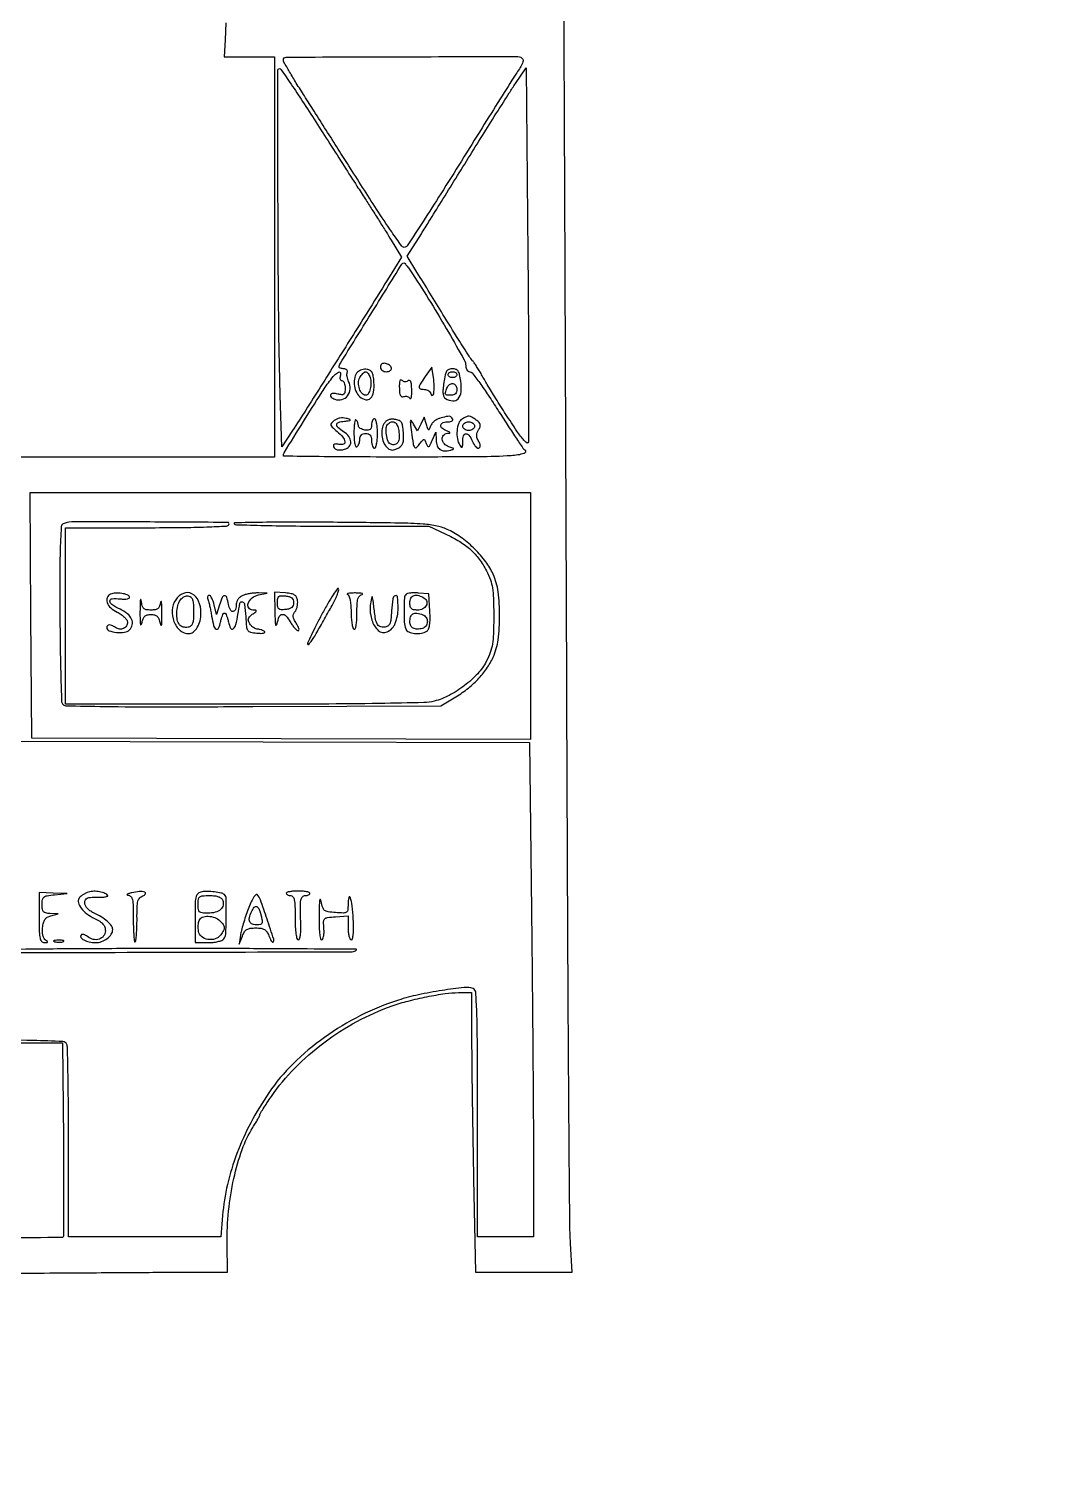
# Model space of a CAD drawing. Extents: x 169 to 2908, y 294 to 2057.
# Drawn here: x 933.4 to 1278, y 989.1 to 1474.6 of the extents above; entities that cross this region are included whole.
import ezdxf

# ---------------------------------------------------------------- set-up
doc = ezdxf.new("R2010")
doc.units = 0

msp = doc.modelspace()

# ---------------------------------------------------------------- linework, layer by layer
for points in [[(2071.506825, 305.439341, -0.000001), (1934.444724, 305.133768, -0.000138)], [(646.756679, 1851.968669, -0.000145), (746.916667, 1851.998344, 0.000185), (845.97197, 1852.035699, 0.00031), (929.273293, 1852.149658, 0.000005), (1004.735214, 1852.300526, 0.667452), (1004.822202, 1852.511132, 0.198979), (1003.485503, 1853.064609, 0.000003), (736.580845, 1852.994411, 0.000204), (503.215502, 1852.83626, 0.001845)], [(1038.744617, 303.238644, -0.000023), (700.1838, 302.982319, -0.000004), (342.98374, 302.731113, -0.013624)], [(1988.905222, 490.963323, 0.000012), (1874.026711, 490.794518, 0.000021), (1738.015911, 490.58562, 0.000015), (1585.25, 490.339917), (1195, 489.700542), (1194.983701, 526.100271, 0.001103), (1194.93485, 544.503369, 0.000386), (1194.785781, 570.966978, 0.000383), (1194.576977, 600.083506, 0.000448), (1194.332818, 627.723486, -0.000646), (1194.027938, 663.861437, -0.004702), (1194.067155, 681.210191, -0.0029), (1194.260479, 692.278592, -0.316318), (1195.099117, 693.41447, -0.080172), (1196.280534, 693.607664, -0.000004), (1324.530678, 693.874949, -0.000166), (1465.990594, 694.12187, -0.0001)], [(1618.627097, 1718.007453, 0.000004), (1564.009911, 1717.847718, 0.000021)], [(1474.488253, 488.488147, -0.000004), (1562.111462, 488.759446, -0.000246)], [(1502.26776, 1717.664096, 0.000013), (1430, 1717.444226, -0.000238)], [(875.517606, 897.711157, -0.000003), (920.169124, 897.876895, -0.000247)], [(1984.413359, 489.705422, 0.000005), (2072.00811, 490.006244, 0.198017)], [(883.75, 1051.337689, -0.000131), (917.393101, 1051.58835, -0.000168), (948.376954, 1051.800636, -0.000129), (974.356346, 1051.96317, -0.001433), (984.746012, 1051.9957), (1000.992025, 1052), (1000.87027, 1061.75, -0.029287), (1001.3801, 1072.808388, -0.028593), (1003.177796, 1083.8219, -0.030271), (1006.011444, 1093.695027, -0.055306), (1009.656115, 1101.230128, 0.005967), (1010.554122, 1102.697838, 0.008569), (1011.311484, 1104.020566, 0.005135), (1011.914609, 1105.144254, 0.121171), (1012, 1105.491438, -0.138517), (1012.102488, 1105.854287, -0.002583), (1013.156995, 1107.552325, -0.006121), (1014.429247, 1109.523579, -0.004031), (1015.938707, 1111.761309, -0.044075), (1023.848869, 1121.353408, -0.037575), (1033.727382, 1129.982538, -0.036919), (1044.983516, 1137.182665, -0.038747), (1057, 1142.517398, -0.022103), (1062.396229, 1144.163961, -0.013967), (1068.81512, 1145.626526, -0.013885), (1075.010669, 1146.67937, -0.035154), (1079.565376, 1147), (1084, 1147), (1084, 1131.163077, 0.002654), (1084.043481, 1122.969924, 0.000828), (1084.194317, 1110.677221, 0.000827), (1084.408257, 1096.946941, 0.000913), (1084.661506, 1083.663077), (1085.323013, 1052), (1101.74165, 1052), (1118.160288, 1052), (1117.598096, 1061.75, -0.012336), (1117.359004, 1069.008724, -0.000211), (1117.047822, 1108.732812, -0.000539), (1116.754899, 1154.984453, -0.000359), (1116.514283, 1208, 0.00006), (1115.815024, 1385.383117, 0.000198), (1115.292286, 1502.638109, 0.000287)], [(1000.5, 1476.5), (1000.200096, 1470.75), (999.900192, 1465), (1008.450096, 1465), (1017, 1465), (1017, 1397), (1017, 1329), (913.655065, 1329), (810.310131, 1329), (809.666237, 1345.25, -0.006273), (809.414296, 1354.558805, -0.001147), (809.203854, 1371.78125, -0.001234), (809.053555, 1391.937249, -0.001121), (808.996357, 1412.75), (808.970369, 1464), (825.735184, 1464.017638, 0.002458), (852.138415, 1464.175242, 0.001578), (882.775603, 1464.605491, 0.000141), (914.72723, 1465.164102, 0.13476), (916.116908, 1465.572253, 0.232175), (916.760459, 1466.596554, 0.019166), (916.975371, 1469.830243, 0.025587), (916.898294, 1473.162345, 0.073159), (916.393011, 1475.418213, 0.209079)], [(942.76875, 909.918329, 0.000009), (875.297287, 909.614526, 0.074582)], [(922.5, 1232.5), (1013.086278, 1232.24474), (1103.672557, 1231.989479), (1104.336278, 1174.830042, -0.000479), (1104.590367, 1150.978083, -0.000448), (1104.805032, 1126.578319, -0.000446), (1104.956941, 1104.909276, -0.00153), (1105, 1090.835302), (1105, 1064), (1095.5, 1064), (1086, 1064), (1086, 1105.893011, 0.000985), (1085.953211, 1129.64277, 0.007879), (1085.73756, 1140.588913, 0.008738), (1085.389733, 1147.153794, 0.291342), (1084.493465, 1148.364134, 0.119555), (1081.509842, 1148.749434, 0.010657), (1073.951236, 1147.754591, 0.014958), (1065.892344, 1146.270707, 0.023498), (1059.087328, 1144.467773, 0.041025), (1046.224851, 1139.210888, 0.037687), (1034.002233, 1131.795527, 0.038569), (1023.32769, 1122.845227, 0.049286), (1015.088822, 1113.012744, 0.027847), (1008.919472, 1102.796564, 0.031718), (1004.216907, 1092.38314, 0.032972), (1001.016137, 1081.843507, 0.035693), (999.333063, 1071.25), (998.706528, 1064), (972.853264, 1064), (947, 1064), (947, 1095.918213, 0.001776), (946.956128, 1108.2662, 0.002753), (946.821697, 1118.9251, 0.00084), (946.6387, 1128.167326, 0.086447), (946.393011, 1129.418213, 0.298972), (945.013318, 1130.410209, 0.004756), (934.913109, 1130.741861, 0.005279), (918.082688, 1130.956551, 0.00055)]]:
    msp.add_lwpolyline(points, format="xyb")
for points in [[(1101.39928, 1464.162968, -0.187), (1101.488372, 1463.683833, -0.041609), (1101.262821, 1462.86586, -0.037761), (1100.824428, 1461.904169, -0.028697), (1100.208297, 1460.922688, 0.013837), (1099.013501, 1459.13932, 0.000334), (1093.714312, 1450.723358, 0.000729), (1087.521115, 1440.841016, 0.000496), (1080.5, 1429.576336, -0.002004), (1073.522297, 1418.456171, -0.003218), (1067.472808, 1409.035282, -0.00064), (1062.0921, 1400.796439, -0.172514), (1061.428707, 1400.292851, -0.321086), (1060.290782, 1400.662053, -0.007508), (1056.832435, 1405.499456, -0.008595), (1051.670569, 1413.234543, -0.001503), (1042.242435, 1428, 0.000257), (1038.686532, 1433.599637, 0.000163), (1034.540415, 1440.116593, 0.000164), (1030.467299, 1446.509555, 0.000304), (1027.156826, 1451.694786, -0.003991), (1024.414144, 1456.061332, -0.006027), (1022.102318, 1459.911073, -0.002623), (1020.191941, 1463.220715, -0.130293), (1020, 1463.944786, -0.413095), (1020.941716, 1464.890108, -0.000285), (1060.40184, 1465.018376, -0.000334), (1099.720453, 1465.097497, -0.260292)], [(1031, 1442.956099, 0.000235), (1035.792516, 1435.454795, 0.000223), (1040.682616, 1427.816186, 0.000221), (1045.01809, 1421.057146, 0.00078), (1047.813161, 1416.718733, -0.001509), (1050.105289, 1413.149542, -0.001141), (1052.600931, 1409.217767, -0.001154), (1054.927731, 1405.514535, -0.00268), (1056.650916, 1402.724729), (1060.175509, 1396.949459), (1055.409261, 1389.224729, -0.001816), (1048.368529, 1377.905922, -0.000598), (1037.934601, 1361.311349, -0.000451), (1027.5922, 1344.938702, -0.004321), (1023.115879, 1338), (1019.5, 1332.5), (1018.961987, 1350, -0.005284), (1018.412735, 1377.232603, -0.001826), (1018.178735, 1416.578609, -0.000101), (1018.087002, 1460.375841, -0.419445), (1018.707174, 1460.987366, -0.242671), (1019.19241, 1460.727253, -0.001054), (1022.645232, 1455.685469, -0.004683), (1026.534076, 1449.864887, -0.002897)], [(1103.101196, 1333.821874, -0.413506), (1102.705063, 1333.797573, -0.024808), (1101.76151, 1334.717147, -0.025621), (1100.622636, 1336.07634, -0.014681), (1099.384797, 1337.821874, -0.003216), (1095.653784, 1343.503652, -0.003804), (1092.201808, 1348.924895, -0.004048), (1089.303039, 1353.639139, -0.011542), (1087.388685, 1356.981686, 0.009741), (1086.578401, 1358.408368, 0.00947), (1085.705752, 1359.816038, 0.009413), (1084.892313, 1361.023843, 0.034386), (1084.311747, 1361.741368, -0.045269), (1083.140811, 1363.254628, -0.001946), (1079.539385, 1368.945976, -0.002242), (1074.256137, 1377.451961, -0.000514), (1065.413797, 1391.864724), (1062.13009, 1397.229448), (1066.90387, 1404.864724, 0.000532), (1069.489403, 1409.009885, 0.00013), (1073.736105, 1415.838388, 0.000134), (1078.598339, 1423.665847, 0.000133), (1083.458938, 1431.5, -0.001027), (1088.235645, 1439.168325, -0.001166), (1092.845752, 1446.497386, -0.001058), (1096.789811, 1452.706127, -0.006502), (1098.870113, 1455.87408), (1102.5, 1461.24816), (1103.101196, 1397.87408, -0.000898), (1103.288443, 1373.526921, -0.001474), (1103.34919, 1352.916936, -0.000131), (1103.344365, 1334.46221, -0.183213)], [(1063.940736, 1391.237621, -0.006962), (1070.125935, 1381.471529, -0.006718), (1076.112607, 1371.420774, -0.002712), (1081.452458, 1362.058756, -0.128939), (1082, 1359.970797, 0.067598), (1082.102313, 1359.217478, 0.084302), (1082.401521, 1358.578922, 0.099641), (1082.845633, 1358.151906, 0.142745), (1083.366879, 1358, -0.232788), (1084.160066, 1357.609552, -0.005447), (1086.731022, 1354.192603, -0.010929), (1089.671183, 1350.006362, -0.007057), (1092.899834, 1345.03865, 0.003043), (1096.099331, 1340.02821, 0.004599), (1098.951194, 1335.709132, 0.00188), (1101.437231, 1332.048153, 0.10461), (1102.032954, 1331.479633, -0.650374), (1101.858816, 1330.207621, -0.055147), (1097.422876, 1329.440304, -0.013774), (1086.546877, 1329.075237, -0.001502), (1061.5, 1329, -0.001069), (1045.586807, 1329.034019, -0.001783), (1032.190625, 1329.139064, -0.000128), (1020.192093, 1329.279015, -0.410727), (1020, 1329.473411, -0.139142), (1020.280753, 1330.462751, -0.000488), (1026.822607, 1341.037817, -0.002284), (1032.80714, 1350.593153, -0.019546), (1035.6705, 1354.75, -0.027357), (1037.418593, 1356.838196, -0.094379), (1038.837675, 1357.874874, -0.471422), (1039.424919, 1357.59961, -0.155696), (1039.361626, 1356.5, 0.06502), (1039.22328, 1355.926101, 0.112257), (1039.280284, 1355.440625, 0.151946), (1039.519085, 1355.121257, 0.158089), (1039.893011, 1355, -0.21706), (1040.31654, 1354.807046, -0.078778), (1040.674822, 1354.23378, -0.059903), (1040.91891, 1353.390318, -0.04053), (1041, 1352.391592, -0.02981), (1040.914186, 1350.953501, -0.197904), (1040.570528, 1350.339069, -0.200853), (1039.897291, 1350.150101, -0.030789), (1038.5, 1350.410644, 0.062095), (1036.866127, 1350.610761, 0.27002), (1036.056943, 1350.137061, 0.369595), (1036.207082, 1349.374215, 0.075647), (1037.5, 1348.638374, 0.159661), (1039.883485, 1348.519678, 0.163), (1041.851506, 1349.837517, 0.150639), (1042.726426, 1352.172138, 0.134532), (1042.190527, 1354.712227, -0.042754), (1041.871457, 1355.488603, -0.037595), (1041.672245, 1356.342029, -0.039474), (1041.611831, 1357.143261, -0.085366), (1041.718461, 1357.75, 0.124966), (1041.764101, 1358.225749, 0.147115), (1041.569902, 1358.632812, 0.127089), (1041.154236, 1358.905559, 0.082153), (1040.583333, 1359, -0.031032), (1039.976765, 1359.037682, -0.048071), (1039.465104, 1359.152183, -0.061442), (1039.109981, 1359.318914, -0.25777), (1039, 1359.51807, -0.139439), (1039.382366, 1360.862493, -0.00036), (1049.758619, 1377.601824, -0.000231), (1060.279808, 1394.530293, -0.246947), (1061, 1394.952308, -0.232539), (1061.286536, 1394.827389, -0.008273), (1062.070091, 1393.870579, -0.013759), (1062.969167, 1392.668339, -0.009026)], [(1053, 1359.573324, 0.12024), (1053.15323, 1358.945354, 0.111791), (1053.58104, 1358.438799, 0.09567), (1054.248452, 1358.111401, 0.066422), (1055.083333, 1358, 0.14074), (1056.327282, 1358.357221, 0.297834), (1056.729914, 1359.229205, 0.210781), (1056.099763, 1360.230213, 0.100818), (1054.667134, 1360.823324, 0.083236), (1053.99829, 1360.840365, 0.126354), (1053.46353, 1360.619304, 0.133817), (1053.121465, 1360.179808, 0.099154)], [(1068.25, 1356.34563, 0.009372), (1066.498198, 1353.789696, 0.127647), (1066.137369, 1352.729993, 0.363687), (1066.536764, 1352.174508, 0.062531), (1067.926676, 1352, -0.085742), (1068.690144, 1351.868108, -0.077731), (1069.394246, 1351.485938, -0.079812), (1069.932636, 1350.918437, -0.099034), (1070.217116, 1350.25, 0.43357), (1070.668557, 1349.974685, 0.298056), (1071.100642, 1350.466464, 0.039092), (1071.272568, 1353.175224, 0.034342), (1071.036391, 1356), (1070.5, 1359.5)], [(1045.238321, 1357.838321, 0.136325), (1044.254351, 1356.097314, 0.083312), (1044.071133, 1353.728654, 0.080004), (1044.679411, 1351.333559, 0.107121), (1045.981242, 1349.516975, 0.128864), (1047.991308, 1348.472435, 0.259711), (1049.652696, 1348.959655, 0.159554), (1050.678692, 1351.02583, 0.054458), (1050.799507, 1354.413532, 0.021273), (1050.557986, 1356.491657, 0.082131), (1050.148171, 1357.719531, 0.133821), (1049.486551, 1358.426763, 0.102934), (1048.488321, 1358.788321, 0.060305), (1047.627104, 1358.807175, 0.046486), (1046.703815, 1358.62819, 0.047636), (1045.859648, 1358.291426, 0.07781)], [(1049.5, 1356, -0.080138), (1049.772034, 1354.167813, -0.059442), (1049.503656, 1352.135242, -0.0665), (1048.851051, 1350.51465, -0.270085), (1047.967796, 1350, -0.227372), (1046.773546, 1350.572685, -0.090143), (1045.884143, 1352.213524, -0.080362), (1045.560757, 1354.262562, -0.122494), (1046, 1356, -0.032336), (1046.475725, 1356.765502, -0.039167), (1047.019567, 1357.4125, -0.043182), (1047.55021, 1357.86603, -0.156482), (1047.967796, 1358, -0.174486), (1048.357038, 1357.8599, -0.056581), (1048.78807, 1357.4125, -0.048443), (1049.190961, 1356.765456, -0.038213)], [(1059.423886, 1352.518457, 0.019614), (1059.526897, 1350.825142, 0.091171), (1059.798069, 1349.888537, 0.207869), (1060.260959, 1349.500831, 0.164371), (1060.92005, 1349.526213, -0.082114), (1061.51565, 1349.647231, -0.077948), (1062.129922, 1349.573796, -0.081552), (1062.668149, 1349.322176, -0.104672), (1063.044649, 1348.927757, 0.490167), (1063.296752, 1348.901005, 0.141228), (1063.511143, 1349.308408, 0.042023), (1063.636255, 1350.347556, 0.015511), (1063.643351, 1351.824415, 0.01549), (1063.53943, 1353.639492, 0.069486), (1063.300569, 1354.673999, 0.220039), (1062.924508, 1355.040084, 0.263749), (1062.44496, 1354.954321, -0.084159), (1061.929657, 1354.655983, -0.10096), (1061.377069, 1354.569277, -0.101048), (1060.835043, 1354.705954, -0.084444), (1060.350092, 1355.049908, 0.240632), (1059.935887, 1355.184013, 0.271617), (1059.616756, 1354.920832, 0.076499), (1059.442132, 1354.050681, 0.016723)], [(1074.531257, 1354.359873, 0.016369), (1074.269205, 1352.113198, 0.049768), (1074.293885, 1350.577737, 0.079869), (1074.58757, 1349.536554, 0.143851), (1075.167714, 1348.875185, 0.12191), (1077.57508, 1348.071089, 0.237893), (1079.402466, 1348.816616, 0.158262), (1080.385273, 1351.125647, 0.055512), (1080.303449, 1354.774285, 0.018146), (1079.912839, 1357.054998, 0.095998), (1079.424537, 1358.21863, 0.163607), (1078.672306, 1358.799705, 0.08354), (1077.481875, 1359, 0.089879), (1076.27864, 1358.781947, 0.16288), (1075.509851, 1358.158375, 0.089032), (1074.992904, 1356.896448, 0.015589)], [(1079, 1357, -0.148195), (1078.884432, 1356.618646, -0.098894), (1078.559375, 1356.29375, -0.082425), (1078.073457, 1356.074694, -0.064853), (1077.5, 1356, -0.064853), (1076.926543, 1356.074694, -0.082425), (1076.440625, 1356.29375, -0.098894), (1076.115568, 1356.618646, -0.148195), (1076, 1357, -0.148195), (1076.115568, 1357.381354, -0.098894), (1076.440625, 1357.70625, -0.082425), (1076.926543, 1357.925306, -0.064853), (1077.5, 1358, -0.064853), (1078.073457, 1357.925306, -0.082425), (1078.559375, 1357.70625, -0.098894), (1078.884432, 1357.381354, -0.148195)], [(1079, 1352, -0.072254), (1078.873159, 1351.126841, -0.124864), (1078.5, 1350.5, -0.124864), (1077.873159, 1350.126841, -0.072254), (1077, 1350, -0.021585), (1075.599963, 1350.060467, -0.245206), (1075.147531, 1350.348708, -0.209457), (1075.084881, 1350.917637, -0.015787), (1075.606989, 1352.418213, -0.128283), (1076.456546, 1353.604256, -0.207056), (1077.629579, 1353.948822, -0.224172), (1078.614232, 1353.32642, -0.142466)], [(1037.296476, 1341.389934, 0.040718), (1036.322146, 1340.49514, 0.255329), (1036.162901, 1339.862413, 0.145398), (1036.589922, 1339.153557, 0.011726), (1038.25, 1337.708143, -0.041602), (1040.188885, 1335.805018, -0.136694), (1040.945585, 1334.197043, -0.365888), (1040.444044, 1333.347633, -0.149009), (1039, 1333.289749, 0.038162), (1038.233551, 1333.428816, 0.066091), (1037.5875, 1333.410213, 0.100289), (1037.155954, 1333.247441, 0.258061), (1037, 1332.965397, 0.164356), (1037.288321, 1332.111968, 0.14898), (1038.04621, 1331.566991, 0.099331), (1039.260196, 1331.408751, 0.04688), (1040.826459, 1331.664869, 0.147149), (1042.384903, 1332.61603, 0.198975), (1042.926005, 1334.156492, 0.151632), (1042.251617, 1335.970158, 0.083642), (1040.5, 1337.591957, -0.029794), (1038.553156, 1339.040291, -0.239682), (1038.130708, 1340.036348, -0.312681), (1038.720381, 1340.772349, -0.043088), (1040.75, 1341.190352, 0.003023), (1042.515105, 1341.408623, 0.235333), (1042.742893, 1341.56158, 0.47839), (1042.674061, 1341.736336, 0.005391), (1041.296476, 1342.151001, 0.064796), (1040.29257, 1342.304976, 0.052749), (1039.207576, 1342.215129, 0.052842), (1038.167477, 1341.900662, 0.065666)], [(1044, 1337.10765, 0.014436), (1044.062023, 1334.959926, 0.039014), (1044.268273, 1333.449681, 0.074103), (1044.587, 1332.607137, 0.427156), (1045, 1332.5, 0.111412), (1045.383556, 1332.876024, 0.050262), (1045.70625, 1333.50665, 0.046318), (1045.925923, 1334.270704, 0.046881), (1046, 1335.059017, -0.077002), (1046.129729, 1335.896395, -0.12387), (1046.507601, 1336.507377, -0.121293), (1047.136347, 1336.87494, -0.072026), (1048, 1337, -0.07578), (1048.935258, 1336.857434, -0.149477), (1049.55, 1336.4375, -0.124434), (1049.893532, 1335.682766, -0.044917), (1050, 1334.5, 0.038131), (1050.073116, 1333.542644, 0.057076), (1050.29375, 1332.734375, 0.074992), (1050.617064, 1332.182831, 0.226478), (1051, 1332, 0.322437), (1051.389817, 1332.280551, 0.031449), (1051.70625, 1333.46875, 0.03053), (1051.927795, 1335.083446, 0.01883), (1052, 1337, 0.01883), (1051.927795, 1338.916554, 0.03053), (1051.70625, 1340.53125, 0.031449), (1051.389817, 1341.719449, 0.322437), (1051, 1342, 0.196458), (1050.617996, 1341.843879, 0.086397), (1050.29375, 1341.392069, 0.066305), (1050.073593, 1340.722569, 0.046354), (1050, 1339.930449, -0.058734), (1049.88367, 1338.943554, -0.170392), (1049.516803, 1338.373967, -0.155275), (1048.847977, 1338.127586, -0.046519), (1047.75, 1338.180449, -0.048324), (1046.88913, 1338.388977, -0.062463), (1046.160938, 1338.74884, -0.076411), (1045.666776, 1339.196689, -0.172171), (1045.5, 1339.666667, 0.054664), (1045.444989, 1340.168334, 0.038656), (1045.279687, 1340.710938, 0.039128), (1045.037318, 1341.211141, 0.064082), (1044.75, 1341.583333, 0.552861), (1044.46121, 1341.517335, 0.04253), (1044.220313, 1340.577976, 0.028007), (1044.052802, 1339.061716, 0.013508)], [(1054.043056, 1340.080452, 0.102195), (1053.464746, 1338.126209, 0.066571), (1053.580196, 1335.76777, 0.066984), (1054.307731, 1333.539778, 0.107582), (1055.534191, 1331.971624, 0.073578), (1056.280933, 1331.518062, 0.101767), (1057.047597, 1331.365757, 0.084274), (1057.918009, 1331.519545, 0.037109), (1058.990435, 1331.994881, 0.072216), (1060.047705, 1332.774824, 0.116117), (1060.6397, 1333.719417, 0.079675), (1060.87348, 1335.084412, 0.020801), (1060.804357, 1337.314275, 0.018358), (1060.543164, 1339.694501, 0.11056), (1060.100426, 1340.848857, 0.164214), (1059.293887, 1341.473283, 0.054622), (1057.817258, 1341.809932, 0.049346), (1056.533791, 1341.83099, 0.087088), (1055.511396, 1341.563446, 0.09477), (1054.698783, 1340.984957, 0.068046)], [(1059.209894, 1338.023261, -0.043844), (1059.349549, 1335.622099, -0.119865), (1058.902184, 1333.993792, -0.204864), (1057.941978, 1333.24866, -0.15682), (1056.600925, 1333.322898, -0.213387), (1055.599378, 1334.327408, -0.057806), (1055.034925, 1336.556853, -0.057445), (1054.993261, 1338.907444, -0.173809), (1055.666667, 1340.333333, -0.13406), (1056.783449, 1340.971082, -0.210555), (1057.856833, 1340.794874, -0.148766), (1058.720368, 1339.764794, -0.064233)], [(1073.092637, 1342.127104, 0.059068), (1072.121697, 1341.72708, 0.047876), (1071.194264, 1341.086469, 0.049585), (1070.444918, 1340.316073, 0.083968), (1070.010641, 1339.530335, -0.013548), (1069.582341, 1338.407686, -0.404466), (1069.328339, 1338.297127, -0.228327), (1069.076541, 1338.560109, -0.006823), (1068.612812, 1340.053552), (1067.889616, 1342.5), (1066.763803, 1340.186823), (1065.63799, 1337.873646), (1064.270725, 1340.186823, 0.02111), (1063.493974, 1341.382687, 0.633803), (1063.22371, 1341.334269, 0.095175), (1063.168055, 1340.582904, 0.002956), (1063.545273, 1337.5, 0.006519), (1064.10996, 1333.513187, 0.120908), (1064.595475, 1332.34663, 0.444541), (1065.272051, 1332.279326, 0.049757), (1066.438912, 1333.573001, -0.010032), (1067.371993, 1334.788921, -0.220555), (1067.76256, 1334.98342, -0.298775), (1068.090274, 1334.781237, -0.016935), (1068.580573, 1333.632721, 0.035112), (1069.031575, 1332.674253, 0.401272), (1069.395479, 1332.562644, 0.164618), (1069.801344, 1332.973841, 0.009136), (1070.570774, 1334.632721), (1071.837562, 1337.5), (1071.918781, 1334.718615, 0.082126), (1072.285915, 1332.840814, 0.149494), (1073.228046, 1331.611105, 0.145117), (1074.719817, 1331.096746, 0.075774), (1076.691587, 1331.309429, 0.015272), (1077.693437, 1331.607576, 0.423763), (1077.800732, 1331.830056, 0.223105), (1077.55943, 1332.068524, 0.007428), (1076.25, 1332.510634, -0.133888), (1074.726524, 1333.50215, -0.155809), (1074.026856, 1335.075161, -0.208986), (1074.454136, 1336.443553, -0.207893), (1075.75, 1337.063386, 0.027739), (1076.518442, 1337.134027, 0.527308), (1076.607393, 1337.316697, 0.16053), (1076.319875, 1337.576652, 0.008832), (1075.185755, 1338.054928, -0.090787), (1073.807678, 1338.923717, -0.291292), (1073.540829, 1339.925529, -0.245684), (1074.352863, 1340.732703, -0.075285), (1076.118034, 1341, 0.049451), (1076.840809, 1341.071659, 0.1076), (1077.348987, 1341.29375, 0.183858), (1077.564242, 1341.621765, 0.195087), (1077.5, 1342, 0.083398), (1076.957811, 1342.618202, 0.165376), (1076.353925, 1342.843176, 0.068986), (1075.390936, 1342.737867, 0.006532)], [(1080.75, 1341.919901, 0.177256), (1079.594132, 1340.526577, 0.064531), (1079.04401, 1337.980149, 0.061887), (1079.155007, 1335.188043, 0.102958), (1080, 1333, 0.043106), (1080.487379, 1332.371881, 0.461139), (1080.771138, 1332.383071, 0.155556), (1080.945789, 1332.849063, 0.011096), (1080.984687, 1334.25, -0.060282), (1081.236467, 1336.237885, -0.322081), (1082.024678, 1336.903422, -0.262615), (1083.073834, 1336.415129, -0.048548), (1084.181954, 1334.5, 0.025934), (1084.679567, 1333.542731, 0.034577), (1085.233025, 1332.734375, 0.037004), (1085.764062, 1332.156824, 0.190598), (1086.160515, 1332, 0.197303), (1086.724386, 1332.23152, 0.208042), (1086.946671, 1332.785857, 0.100552), (1086.733432, 1333.699454, 0.033669), (1086.076462, 1334.910523, -0.089596), (1085.786824, 1335.623965, -0.071846), (1085.734152, 1336.452542, -0.064934), (1085.922796, 1337.339129, -0.052052), (1086.341774, 1338.221427, 0.046411), (1086.85318, 1339.267805, 0.149121), (1086.90359, 1340.033043, 0.138546), (1086.517518, 1340.730402, 0.037989), (1085.55887, 1341.560904, 0.019996), (1084.055305, 1342.585071, 0.121459), (1083.166908, 1342.875783, 0.127998), (1082.267654, 1342.712056, 0.02318)], [(1085, 1339.5, -0.130775), (1084.846791, 1338.924246, -0.10214), (1084.416667, 1338.4375, -0.08892), (1083.769411, 1338.111864, -0.072314), (1083, 1338, -0.072314), (1082.230589, 1338.111864, -0.08892), (1081.583333, 1338.4375, -0.10214), (1081.153209, 1338.924246, -0.130775), (1081, 1339.5, -0.130775), (1081.153209, 1340.075754, -0.10214), (1081.583333, 1340.5625, -0.08892), (1082.230589, 1340.888136, -0.072314), (1083, 1341, -0.072314), (1083.769411, 1340.888136, -0.08892), (1084.416667, 1340.5625, -0.10214), (1084.846791, 1340.075754, -0.130775)], [(945.217644, 1306.297312, 0.293244), (944.519334, 1305.35616, 0.007397), (944.224362, 1299.80168, 0.008863), (944.049737, 1291.299587, 0.001754), (944.06035, 1276.064897, 0.002291), (944.161288, 1264.576854, 0.003599), (944.364294, 1254.707293, 0.000989), (944.619614, 1246.125454, 0.131209), (944.919436, 1245.130356, 0.254738), (946.059891, 1244.479861, 0.001358), (959.259717, 1244.25842, 0.00376), (977.875268, 1244.136697, 0.000845), (1009.57673, 1244.22134), (1073.5, 1244.5), (1078.068648, 1247.185874, 0.031783), (1082.399101, 1250.116912, 0.037102), (1086.089877, 1253.438037, 0.039181), (1089.075181, 1257.087879, 0.045002), (1091.301174, 1261, 0.074445), (1092.992112, 1266.908136, 0.032535), (1093.523636, 1275.06275, 0.032542), (1092.992257, 1283.223737, 0.073846), (1091.30232, 1289.156331, 0.053602), (1088.789567, 1293.425004, 0.037225), (1085.123351, 1297.659889, 0.036549), (1080.77046, 1301.399554, 0.044784), (1076.192813, 1304.188478, 0.060348), (1072.309024, 1305.549803, 0.037387), (1067.517559, 1306.234041, 0.013406), (1059.227479, 1306.568275, 0.00104), (1037.011642, 1306.821691, 0.002167), (1023.841574, 1306.887441, 0.003748), (1012.890566, 1306.812559, 0.000807), (1003.458389, 1306.662136, 0.661847), (1003.3278, 1306.338867, 0.191675), (1004.089179, 1306.010982, 0.000777), (1013.496868, 1305.763183, 0.003698), (1024.228456, 1305.576608, 0.002302), (1036.816158, 1305.508837), (1069.5, 1305.483324), (1075, 1302.901499, -0.026201), (1079.95636, 1300.249699, -0.046618), (1083.674312, 1297.499771, -0.051403), (1086.57266, 1294.313275, -0.04081), (1089.020838, 1290.353934, -0.030435), (1090.353203, 1287.299814, -0.047711), (1091.075845, 1284.529459, -0.032588), (1091.411108, 1280.998259, -0.007377), (1091.5, 1274.973306, -0.007331), (1091.411236, 1268.919594, -0.033099), (1091.074318, 1265.402287, -0.048487), (1090.343547, 1262.639353, -0.02996), (1088.986604, 1259.562608, -0.069077), (1086.050566, 1255.390353, -0.041865), (1081.567985, 1251.33035, -0.041412), (1076.381179, 1248.009327, -0.059926), (1071.30718, 1246.058636, -0.056095), (1067.711466, 1245.569345, -0.001706), (1052.649473, 1245.27168, -0.002881), (1033.012802, 1245.063803, -0.001206), (1006.55718, 1245), (946, 1245), (946, 1275), (946, 1305), (973.440983, 1305, 0.002608), (985.298398, 1305.061855, 0.006523), (993.954234, 1305.265123, 0.002615), (1000.702695, 1305.547064, 0.247431), (1001.516004, 1306.025896, 0.585128), (1001.09761, 1306.782296, 0.000475), (974.62345, 1306.935082, 0.001098), (949.074306, 1307.00215, 0.090845)], [(961.25, 1282.359499, 0.199896), (960.121935, 1281.214124, 0.186792), (960.099066, 1279.564748, 0.120765), (961.328044, 1277.75218, 0.072534), (963.5, 1276.298609, -0.035379), (964.866476, 1275.524004, -0.045297), (965.993319, 1274.618426, -0.052349), (966.760009, 1273.705784, -0.149628), (967, 1272.921777, -0.135944), (966.640158, 1271.622747, -0.152852), (965.674386, 1270.763706, -0.139983), (964.31866, 1270.565099, -0.108338), (962.909316, 1271.077207, 0.033579), (961.67727, 1271.74586, 0.107747), (960.770235, 1271.94435, 0.220475), (960.224867, 1271.692095, 0.177726), (960, 1271.079455, 0.316612), (960.765564, 1269.991656, 0.060479), (963.258898, 1269.424985, 0.057121), (966.022721, 1269.456636, 0.16647), (967.713328, 1270.284757, 0.14619), (968.64162, 1272.00406, 0.16017), (968.428651, 1273.882511, 0.115822), (966.994242, 1275.726338, 0.058582), (964.489862, 1277.303444, -0.032043), (961.735805, 1278.840463, -0.256796), (961.069928, 1280.074059, -0.392614), (961.825201, 1280.875087, -0.045722), (964.517064, 1280.808215, 0.02155), (965.966665, 1280.702023, 0.057376), (966.99886, 1280.789549, 0.115344), (967.567342, 1281.049505, 0.317202), (967.689945, 1281.448809, 0.235607), (966.94917, 1282.198832, 0.047121), (965.064942, 1282.649272, 0.04778), (962.938591, 1282.74501, 0.087202)], [(983.410934, 1280.504413, 0.12924), (982.233567, 1276.986785, 0.10922), (982.827951, 1273.097386, 0.121029), (984.91762, 1270.108243, 0.181917), (987.86283, 1269, 0.173064), (989.396458, 1269.547221, 0.088111), (990.747061, 1271.119944, 0.072654), (991.681922, 1273.402405, 0.060998), (992, 1276, 0.098258), (991.190309, 1280.080438, 0.175782), (988.913911, 1282.574594, 0.225518), (986.017509, 1282.688742, 0.147693)], [(989.5, 1276.5, -0.014114), (989.425845, 1273.873503, -0.06978), (989.138706, 1272.425679, -0.136753), (988.570621, 1271.607551, -0.126108), (987.64378, 1271.169915, -0.112443), (985.94686, 1271.227108, -0.161624), (984.69748, 1272.042296, -0.123054), (983.964556, 1273.651728, -0.052768), (983.781586, 1276.022825, -0.057278), (984.138875, 1278.506845, -0.091418), (985.049075, 1280.44216, -0.121854), (986.367681, 1281.56717, -0.164993), (987.908039, 1281.779194, -0.166399), (988.661638, 1281.347681, -0.107437), (989.15455, 1280.460098, -0.057934), (989.424729, 1278.950878, -0.015352)], [(1006.25, 1281.968838, 0.067175), (1005.375865, 1281.472587, 0.064265), (1004.649653, 1280.755844, 0.068142), (1004.165159, 1279.92425, 0.098178), (1004, 1279.091241, -0.068655), (1003.738614, 1277.196586, -0.319484), (1002.927123, 1276.54286, -0.301281), (1001.994063, 1277.084048, -0.06573), (1001.363255, 1278.933724, 0.028229), (1000.737936, 1281.344036, 0.342435), (999.999157, 1281.850195, 0.285434), (999.193692, 1281.280928, 0.023302), (998.261579, 1278.75), (997.233838, 1275.5), (996.491919, 1278.75, 0.026992), (996.136121, 1279.994781, 0.038849), (995.67948, 1281.045312, 0.04396), (995.195189, 1281.791704, 0.230816), (994.768011, 1282, 0.193636), (994.445251, 1281.870135, 0.144756), (994.253419, 1281.533695, 0.096285), (994.233545, 1281.020553, 0.053336), (994.395173, 1280.41258, -0.028862), (994.670817, 1279.548207, -0.007598), (995.01021, 1278.135634, -0.007689), (995.347912, 1276.513262, -0.007821), (995.633514, 1274.890417, 0.023242), (996.290204, 1271.732667, 0.187614), (997.13775, 1270.551557, 0.464348), (997.969272, 1270.8015, 0.053041), (998.636745, 1272.933724, -0.022094), (998.926195, 1274.108495, -0.03316), (999.290169, 1275.099282, -0.035055), (999.672254, 1275.81833, -0.258615), (1000, 1276, -0.258615), (1000.327746, 1275.81833, -0.035055), (1000.709831, 1275.099282, -0.03316), (1001.073805, 1274.108495, -0.022094), (1001.363255, 1272.933724, 0.063832), (1002.074699, 1270.821501, 0.483029), (1002.961957, 1270.624528, 0.163375), (1003.870282, 1272.056063, 0.023172), (1004.555766, 1275.523308, -0.017113), (1005.261109, 1279.332953, -0.43411), (1006.078382, 1279.816624, -0.301619), (1006.839215, 1278.913638, -0.014195), (1007.19774, 1274.75, 0.010496), (1007.464548, 1271.358196, 0.125227), (1007.910437, 1270.131533, 0.19102), (1008.827414, 1269.510235, 0.030866), (1010.998564, 1269.168103, 0.019713), (1012.287747, 1269.096917, 0.048945), (1013.228801, 1269.174324, 0.129209), (1013.66529, 1269.378151, 0.441283), (1013.677984, 1269.655349, 0.074659), (1013.251554, 1269.970437, 0.037983), (1012.639154, 1270.237615, 0.03667), (1011.951897, 1270.422024, 0.045207), (1011.291826, 1270.487246, -0.095227), (1010.610525, 1270.623949, -0.052323), (1009.858352, 1271.027521, -0.049514), (1009.154138, 1271.615812, -0.056177), (1008.612405, 1272.308569, -0.052858), (1008.142936, 1273.290924, -0.148545), (1008.10883, 1274.043936, -0.132703), (1008.502417, 1274.741772, -0.038685), (1009.44113, 1275.558569, 0.006668), (1010.610812, 1276.451587, 0.197732), (1010.790836, 1276.769708, 0.4302), (1010.630698, 1276.964531, 0.017569), (1009.621579, 1277, -0.249907), (1008.257838, 1277.72702, -0.240094), (1008.069795, 1279.286958, -0.135596), (1009.374921, 1281.111821, -0.118251), (1011.5, 1282.125254), (1014.5, 1282.76337), (1011.5, 1282.818299, 0.026224), (1010.186953, 1282.773468, 0.018464), (1008.720312, 1282.591428, 0.018692), (1007.326397, 1282.312071, 0.036771)], [(1017.118315, 1276.310365, 0.005326), (1017.201221, 1273.352542, 0.037932), (1017.364853, 1271.929702, 0.63254), (1017.600449, 1271.868926, 0.121094), (1017.868315, 1272.417502, -0.047011), (1018.617872, 1274.780408, -0.265456), (1019.630615, 1275.551454, -0.253601), (1020.848633, 1275.086088, -0.043915), (1022.335271, 1273.009578, 0.022134), (1023.086743, 1271.857124, 0.02932), (1023.874757, 1270.884064, 0.029599), (1024.598274, 1270.179276, 0.180189), (1025.079589, 1270, 0.374219), (1025.313286, 1270.203391, 0.100738), (1025.280047, 1270.735846, 0.053618), (1024.966625, 1271.543254, 0.025663), (1024.404763, 1272.505006, -0.026896), (1023.633608, 1273.832514, -0.090201), (1023.344676, 1274.791753, -0.125013), (1023.456823, 1275.610751, -0.077128), (1023.958474, 1276.449964, 0.074699), (1024.39281, 1277.16866, 0.041688), (1024.706494, 1278.144036, 0.040477), (1024.863749, 1279.206682, 0.051754), (1024.826764, 1280.194958, 0.074588), (1024.476006, 1281.371559, 0.141372), (1023.829561, 1282.109344, 0.097777), (1022.708565, 1282.551207, 0.024495), (1020.75, 1282.810365), (1017, 1283.120731)], [(1023.5, 1279.5, -0.086629), (1023.336283, 1278.562156, -0.132039), (1022.866697, 1277.887714, -0.10493), (1022.030656, 1277.440778, -0.041844), (1020.75, 1277.183578, -0.031206), (1019.232708, 1277.104353, -0.174181), (1018.481079, 1277.383093, -0.184152), (1018.102222, 1278.065925, -0.035595), (1018, 1279.5, -0.035595), (1018.102222, 1280.934075, -0.184152), (1018.481079, 1281.616907, -0.174181), (1019.232708, 1281.895647, -0.031206), (1020.75, 1281.816422, -0.041844), (1022.030656, 1281.559222, -0.10493), (1022.866697, 1281.112286, -0.132039), (1023.336283, 1280.437844, -0.086629)], [(1033.106336, 1275.602086, 0.005633), (1031.122021, 1271.81979, 0.009122), (1029.530211, 1268.554971, 0.003434), (1028.252905, 1265.75909, 0.311273), (1028.330719, 1265.335947, 0.435062), (1028.641223, 1265.346921, 0.01715), (1029.439144, 1266.332731, 0.020905), (1030.383878, 1267.700841, 0.012011), (1031.411839, 1269.421494, 0.000009), (1032.588684, 1271.503444, 0.000005), (1033.994196, 1273.990096, 0.000005), (1035.397829, 1276.473548, 0.000009), (1036.568403, 1278.544791, 0.015863), (1037.524171, 1280.368779, 0.020948), (1038.270434, 1282.090259, 0.018905), (1038.766301, 1283.540998, 0.154538), (1038.755859, 1284.232424, 0.612492), (1038.390711, 1284.287587, 0.010504), (1036.93917, 1282.168685, 0.013869), (1035.155214, 1279.271178, 0.007428)], [(1041.75, 1282.337719, -0.203096), (1042.279948, 1281.808968, -0.043953), (1042.668136, 1280.544836, -0.035028), (1042.920045, 1278.758067, -0.01751), (1043, 1276.475684, 0.017379), (1043.072917, 1274.378515, 0.024079), (1043.29375, 1272.510296, 0.022067), (1043.609241, 1271.029634, 0.19314), (1044, 1270.5, 0.453595), (1044.418878, 1270.628705, 0.059275), (1044.734047, 1271.638249, 0.033723), (1044.938674, 1273.382697, 0.012338), (1045, 1275.867659, -0.011052), (1045.069818, 1279.025875, -0.055308), (1045.342192, 1280.772345, -0.11381), (1045.877114, 1281.770746, -0.150287), (1046.75, 1282.310674, 0.281391), (1046.914833, 1282.481828, 0.414714), (1046.810938, 1282.644543, 0.041396), (1045.937624, 1282.761866, 0.010384), (1044.5, 1282.805051, 0.011316), (1043.04198, 1282.785559, 0.033095), (1042.042187, 1282.683057, 0.148335), (1041.715516, 1282.520046, 0.546526)], [(1050.083526, 1281.5, 0.017671), (1049.617155, 1279.162624, 0.040999), (1049.475, 1277.381708, 0.043824), (1049.628865, 1275.674649, 0.022983), (1050.101703, 1273.593834, 0.144469), (1052.272693, 1270.102827, 0.296109), (1055.326224, 1269.635943, 0.196677), (1058.044719, 1272.505583, 0.092755), (1059, 1277.610784, 0.022032), (1058.833472, 1281.388214, 0.500436), (1058.03799, 1281.881077, 0.272785), (1057.187344, 1280.796012, 0.018693), (1056.80226, 1276.75, -0.012545), (1056.558777, 1273.808947, -0.079432), (1056.164933, 1272.364667, -0.157192), (1055.463293, 1271.590949, -0.095572), (1054.285346, 1271.185081, -0.142792), (1052.829239, 1271.393866, -0.180025), (1051.870493, 1272.346718, -0.07224), (1051.239973, 1274.475016, -0.01033), (1050.67998, 1279, 0.008868), (1050.525351, 1280.280168, 0.02407), (1050.356311, 1281.178125, 0.087308), (1050.207539, 1281.521944, 0.657588)], [(1061.714259, 1282.380925, 0.184601), (1061.151788, 1281.122432, 0.011531), (1061.018491, 1276.978135, 0.016354), (1061.11546, 1272.872567, 0.077678), (1061.606989, 1270.581787, 0.206885), (1062.59841, 1269.56836, 0.072162), (1064.621694, 1269.064028, 0.066671), (1066.929208, 1269.140045, 0.10012), (1068.804596, 1269.858072, 0.165508), (1069.375062, 1270.567094, 0.050563), (1069.718212, 1271.919737, 0.035668), (1069.867907, 1273.882953, 0.01408), (1069.804596, 1276.592759), (1069.5, 1282.5), (1065.964259, 1282.797592, 0.020091), (1064.558152, 1282.859209, 0.025341), (1063.257328, 1282.797953, 0.024855), (1062.200341, 1282.640985, 0.148137)], [(1067.895717, 1281.085612, -0.185195), (1068.75804, 1279.927627, -0.202307), (1068.58345, 1278.542469, -0.152064), (1067.354068, 1277.410036, -0.111093), (1065.531385, 1277, -0.044245), (1064.241494, 1277.114367, -0.151722), (1063.503138, 1277.4969, -0.153505), (1063.11638, 1278.227259, -0.045625), (1063, 1279.5, -0.122126), (1063.38607, 1281.057052, -0.195299), (1064.420534, 1281.926529, -0.151423), (1065.999535, 1281.946511, -0.069251)], [(971.278352, 1276.5, 0.005553), (971.293138, 1273.626647, 0.033158), (971.416609, 1272.134244, 0.60748), (971.632262, 1272.060339, 0.150748), (971.878135, 1272.5, -0.036986), (972.316962, 1274.000043, -0.112157), (972.897853, 1274.882966, -0.131876), (973.741909, 1275.34765, -0.060328), (975, 1275.5, -0.060328), (976.258091, 1275.34765, -0.131876), (977.102147, 1274.882966, -0.112157), (977.683038, 1274.000043, -0.036986), (978.121865, 1272.5, 0.086078), (978.381566, 1271.854286, 0.689625), (978.59368, 1271.895253, 0.039264), (978.716843, 1273.200789, 0.005105), (978.731853, 1276, 0.0058), (978.693336, 1278.341472, 0.022725), (978.587221, 1279.782813, 0.415188), (978.437883, 1279.899868, 0.336446), (978.283746, 1279.75, -0.042814), (977.94064, 1278.322749, -0.139034), (977.398009, 1277.525814, -0.135321), (976.508096, 1277.120156, -0.039694), (974.996936, 1277, -0.04047), (973.421306, 1277.12774, -0.156253), (972.558014, 1277.568209, -0.138135), (972.051477, 1278.464342, -0.029127), (971.723396, 1280.25, 0.17802), (971.57231, 1280.543195, 0.61149), (971.426294, 1280.489062, 0.022877), (971.319322, 1279.013714, 0.005168)], [(1067.418213, 1275.393011, -0.162189), (1068.558254, 1274.455947, -0.150541), (1068.951532, 1272.991696, -0.153641), (1068.450693, 1271.581861, -0.169288), (1067.25, 1270.779388, -0.060124), (1065.502359, 1270.544392, -0.120457), (1064.152921, 1270.854947, -0.154828), (1063.310113, 1271.677396, -0.12322), (1063, 1272.916667, -0.074632), (1063.265934, 1274.688371, -0.192829), (1064.063266, 1275.676466, -0.167054), (1065.417739, 1275.922668, -0.053842)], [(937, 1172.5, 0.0055), (937.053317, 1167.653292, 0.045381), (937.30102, 1165.464732, 0.134896), (937.837201, 1164.413291, 0.21309), (938.75, 1164.015313, 0.016632), (939.606475, 1164.051314, 0.264253), (939.839196, 1164.207798, 0.357643), (939.785619, 1164.442104, 0.023506), (939.175817, 1164.870177, -0.134898), (938.659474, 1165.438442, -0.058917), (938.305624, 1166.40276, -0.048831), (938.135002, 1167.645819, -0.033795), (938.175817, 1169.065566, -0.03502), (938.459068, 1170.752931, -0.093555), (938.957599, 1171.860666, -0.111222), (939.765796, 1172.598332, -0.06236), (941, 1173.111021), (943.5, 1173.80064), (940.75, 1173.90032, -0.039173), (939.266891, 1174.070939, -0.162138), (938.492114, 1174.508724, -0.151833), (938.105957, 1175.34271, -0.03308), (938, 1176.942502, -0.041379), (938.141787, 1178.652833, -0.187513), (938.64361, 1179.497368, -0.128493), (939.70819, 1179.957973, -0.015734), (942.25, 1180.267795), (946.5, 1180.650586), (941.75, 1180.825293), (937, 1181)], [(953.352327, 1180.997371, 0.028193), (952.482585, 1180.592014, 0.026491), (951.645016, 1180.083698, 0.027474), (950.951897, 1179.553084, 0.077382), (950.556083, 1179.090744, 0.213167), (950.349826, 1177.555263, 0.09159), (951.305143, 1175.670802, 0.069387), (953.219573, 1173.775464, 0.050484), (955.791406, 1172.230503, -0.027413), (957.599694, 1171.254616, -0.075712), (958.702794, 1170.323923, -0.101302), (959.295164, 1169.281893, -0.078914), (959.5, 1167.99213, -0.163257), (958.917729, 1166.256364, -0.155384), (957.395426, 1165.180628, -0.135369), (955.353179, 1165.103454, -0.115863), (953.420792, 1166.065737, 0.049073), (952.807167, 1166.480744, 0.065074), (952.178517, 1166.722136, 0.080926), (951.631037, 1166.763361, 0.176565), (951.254794, 1166.588128, 0.367985), (951.189656, 1165.777525, 0.116589), (952.18104, 1164.91911, 0.067496), (954.033927, 1164.249631, 0.0516), (956.178571, 1164.015313, 0.087702), (958.227182, 1164.365365, 0.075933), (960.14737, 1165.403844, 0.08293), (961.524541, 1166.858712, 0.149215), (962, 1168.416441, 0.160624), (961.573769, 1169.709004, 0.053196), (960.204726, 1171.198311, 0.043546), (958.134058, 1172.721164, 0.027876), (955.5, 1174.130684, -0.04205), (954.254018, 1174.843514, -0.060472), (953.303261, 1175.684994, -0.071927), (952.704546, 1176.59507, -0.110011), (952.5, 1177.513475, -0.099021), (952.704656, 1178.536739, -0.192197), (953.278561, 1179.123221, -0.094862), (954.433367, 1179.390342, -0.014739), (956.789206, 1179.410794, 0.015568), (958.382321, 1179.427266, 0.034695), (959.586628, 1179.561294, 0.068551), (960.249815, 1179.778923, 0.528055), (960.289206, 1180.0484, 0.096266), (958.933676, 1180.883821, 0.056165), (957.076645, 1181.35438, 0.054724), (955.092899, 1181.407195, 0.074397)], [(968.5, 1180.931527, 0.013735), (967.437616, 1180.654492, 0.073688), (966.895313, 1180.406001, 0.549867), (966.897312, 1180.231555, 0.122189), (967.25, 1180.118315, -0.200416), (968.158876, 1179.664502, -0.126656), (968.692807, 1178.5872, -0.046007), (968.944172, 1176.434051, -0.006067), (969, 1171.833333, 0.007486), (969.046237, 1168.745461, 0.0141), (969.191103, 1166.256728, 0.011198), (969.393301, 1164.404524, 0.62176), (969.650562, 1164.317229, 0.170217), (969.907131, 1164.850822, 0.00808), (970.098157, 1166.859107, 0.012497), (970.228966, 1169.293499, 0.008597), (970.260735, 1172.056875, -0.007941), (970.302141, 1176.122543, -0.056225), (970.574075, 1178.074859, -0.126566), (971.183495, 1179.183734, -0.116059), (972.270641, 1179.904413, 0.158302), (973.136766, 1180.588227, 0.512168), (972.922734, 1181.160003, 0.087769), (971.042885, 1181.331271, 0.035862)], [(992.25, 1181.268706, 0.12081), (990.997955, 1180.709943, 0.166849), (990.328816, 1179.688467, 0.05735), (990.052538, 1177.64991, 0.005033), (990, 1172.430449), (990, 1164), (994.377555, 1164, 0.026224), (996.128787, 1164.091912, 0.030601), (997.77127, 1164.367188, 0.031974), (999.104819, 1164.766826, 0.132596), (999.783422, 1165.25, 0.162562), (1000.428602, 1166.932881, 0.00812), (1000.593571, 1172.918926, 0.006965), (1000.577703, 1178.978412, 0.212142), (999.953922, 1180.322068, 0.128209), (998.881883, 1180.857288, 0.021443), (996.59457, 1181.238497, 0.024612), (994.154616, 1181.417055, 0.050828)], [(999.410264, 1178.373252, -0.150621), (999.524068, 1176.687659, -0.15723), (998.66388, 1175.263933, -0.116003), (996.864132, 1174.316813, -0.063448), (994.377555, 1174, -0.023203), (992.408317, 1174.091435, -0.159705), (991.531463, 1174.472054, -0.181394), (991.109723, 1175.271098, -0.0317), (991, 1177, -0.033522), (991.118738, 1178.769065, -0.197561), (991.574418, 1179.557347, -0.148485), (992.535668, 1179.921082, -0.016734), (994.893011, 1180, -0.026234), (996.681288, 1179.906109, -0.06026), (997.993212, 1179.605447, -0.085769), (998.88887, 1179.09645, -0.129845)], [(1008.036911, 1175.369109, 0.009162), (1007.171373, 1172.919935, 0.008426), (1006.370463, 1170.37172, 0.008452), (1005.733148, 1168.075813, 0.027374), (1005.420356, 1166.52585), (1004.980372, 1163.5), (1006.073519, 1166.25, -0.046698), (1006.794018, 1167.662504, -0.11567), (1007.618545, 1168.470817, -0.103592), (1008.776377, 1168.878696, -0.033076), (1010.608084, 1169, -0.032366), (1012.425255, 1168.882247, -0.101935), (1013.574035, 1168.485435, -0.117694), (1014.378887, 1167.704889, -0.050818), (1015.052729, 1166.361312, 0.020317), (1015.471148, 1165.382458, 0.038033), (1015.899282, 1164.635762, 0.053056), (1016.277109, 1164.189598, 0.407415), (1016.525825, 1164.192491, 0.281934), (1016.754326, 1165.143526, 0.002833), (1014.478255, 1172.023969, 0.005225), (1012.193807, 1178.573824, 0.110285), (1011.093934, 1180.306066, 0.428446), (1010.606177, 1180.294273, 0.045688), (1009.845456, 1179.284691, 0.03325), (1008.960065, 1177.61653, 0.015864)], [(1021, 1180.772727, 0.186429), (1021.11396, 1180.47771, 0.089701), (1021.440625, 1180.226989, 0.069534), (1021.925991, 1180.057015, 0.049542), (1022.5, 1180, -0.250296), (1023.241583, 1179.603958, -0.098409), (1023.7, 1178.5, -0.041714), (1023.940222, 1176.402218, -0.007659), (1024, 1172.5, 0.01076), (1024.067564, 1169.360719, 0.024629), (1024.285621, 1167.004567, 0.026244), (1024.60909, 1165.358248, 0.34373), (1025.06864, 1165, 0.326215), (1025.508018, 1165.320802, 0.040385), (1025.793217, 1166.545752, 0.031965), (1025.945817, 1168.355636, 0.014233), (1025.92605, 1170.75, -0.005279), (1025.786603, 1176.07896, -0.046069), (1025.967216, 1178.436257, -0.142594), (1026.513554, 1179.562023, -0.212018), (1027.5, 1180, 0.049542), (1028.074009, 1180.057015, 0.069534), (1028.559375, 1180.226989, 0.089701), (1028.88604, 1180.47771, 0.186429), (1029, 1180.772727, 0.32611), (1028.779909, 1181.074289, 0.029764), (1027.825, 1181.318466, 0.029536), (1026.53328, 1181.489677, 0.018183), (1025, 1181.545455, 0.018183), (1023.46672, 1181.489677, 0.029536), (1022.175, 1181.318466, 0.029764), (1021.220091, 1181.074289, 0.32611)], [(1012.537645, 1172.75, -0.023176), (1012.835603, 1171.247612, -0.154127), (1012.718119, 1170.502615, -0.226031), (1012.224536, 1170.11641, -0.054895), (1011.167425, 1170, -0.07912), (1009.475885, 1170.269354, -0.210901), (1008.586268, 1171.067941, -0.166802), (1008.459772, 1172.424229, -0.047527), (1009.16017, 1174.45219, -0.057611), (1010.112465, 1176.031453, -0.359346), (1010.967633, 1176.225493, -0.193429), (1011.769957, 1175.314079, -0.024396)], [(1032.131641, 1173.25, 0.009537), (1032.142371, 1169.808396, 0.021676), (1032.312654, 1167.213824, 0.020832), (1032.593453, 1165.362659, 0.358977), (1033.033489, 1165, 0.296181), (1033.417545, 1165.249376, 0.055458), (1033.684687, 1166.088546, 0.042999), (1033.81981, 1167.295926, 0.025245), (1033.783489, 1168.75, -0.01938), (1033.695082, 1171.158, -0.195433), (1034.067512, 1172.06906, -0.16898), (1034.997842, 1172.53224, -0.013729), (1037.75, 1172.807498), (1042, 1173.114996), (1042, 1169.057498, 0.024542), (1042.076367, 1167.502584, 0.039041), (1042.309716, 1166.19189, 0.046209), (1042.64664, 1165.258998, 0.290768), (1043.054354, 1165, 0.348004), (1043.496481, 1165.350128, 0.032442), (1043.742917, 1166.817859, 0.02697), (1043.84618, 1168.987398, 0.010821), (1043.762955, 1171.958066, 0.015368), (1043.393763, 1176.541044, 0.054713), (1042.750829, 1179.410314, 0.757564), (1042.249393, 1179.382403, 0.05469), (1042, 1177.109169, -0.026085), (1041.895357, 1175.104696, -0.219692), (1041.4443, 1174.346779, -0.157625), (1040.482566, 1174.061065, -0.012082), (1037.75, 1174.192502, -0.018934), (1035.191125, 1174.475355, -0.129662), (1034.036396, 1174.971535, -0.154125), (1033.376767, 1175.933176, -0.030138), (1032.881641, 1178, 0.106514), (1032.61748, 1178.647985, 0.678889), (1032.383601, 1178.595351, 0.030962), (1032.219956, 1176.872458, 0.00421)], [(998.428571, 1171.428571, -0.035951), (999.554346, 1170.12812, -0.147378), (999.90714, 1169.158646, -0.140974), (999.673208, 1168.130623, -0.031892), (998.700686, 1166.605342, -0.157213), (996.863684, 1165.272832, -0.119557), (994.369122, 1165.078626, -0.128443), (992.192064, 1166.03983, -0.192007), (991.170919, 1167.822726, -0.027327), (991.085125, 1168.816682, -0.022427), (991.099391, 1169.882413, -0.022994), (991.201902, 1170.862539, -0.054107), (991.389534, 1171.572726, -0.216379), (992.448903, 1172.616954, -0.093392), (994.447729, 1172.951364, -0.081913), (996.689819, 1172.534244, -0.109939)], [(913.381481, 1161.191767, 0.260549), (914.472824, 1160.584954, 0.000052), (978.999994, 1160.740634, 0.000063), (1043.384624, 1160.910853, 0.198193), (1044.856067, 1161.522733, 0.665516), (1044.771639, 1161.728705, 0.000082), (1025.757934, 1161.865789, 0.001198), (1004.494955, 1161.964655, 0.00071), (979.136357, 1161.985791, 0.001069), (953.775394, 1161.91668, 0.001803), (932.50445, 1161.736525, 0.000154), (913.55178, 1161.501825, 0.583126)], [(942.269032, 1164.307009, 0.037336), (943.036634, 1164.167106, 0.029507), (943.880008, 1164.127736, 0.030339), (944.671085, 1164.185595, 0.06278), (945.269032, 1164.344063, 0.31318), (945.386009, 1164.52287, 0.333666), (945.257153, 1164.684921, 0.052471), (944.580113, 1164.787295, 0.014395), (943.5, 1164.805051, 0.012823), (942.431793, 1164.764444, 0.080377), (941.900903, 1164.643467, 0.597527), (941.883358, 1164.48334, 0.087174)], [(945.223224, 1097.25, -0.000952), (945.305659, 1084.658106, -0.001553), (945.322081, 1073.974738, -0.000174), (945.303826, 1064.442651, -0.146963), (945.171096, 1064.004429, -0.249263), (944.794887, 1063.800714, -0.000064), (925.354172, 1063.653131, -0.001153), (903.758605, 1063.541761, -0.000696), (878.171096, 1063.504429), (811.5, 1063.5), (811.236519, 1096.75), (810.973039, 1130), (877.959743, 1130), (944.946448, 1130)]]:
    msp.add_lwpolyline(points, format="xyb", close=True)
msp.add_lwpolyline([(1104, 1274.994353), (1104, 1232.988705), (1019.25, 1233.244353), (934.5, 1233.5), (934.230537, 1275.25), (933.961073, 1317), (1018.980537, 1317), (1104, 1317)], close=True)

doc.saveas('drawing.dxf')
